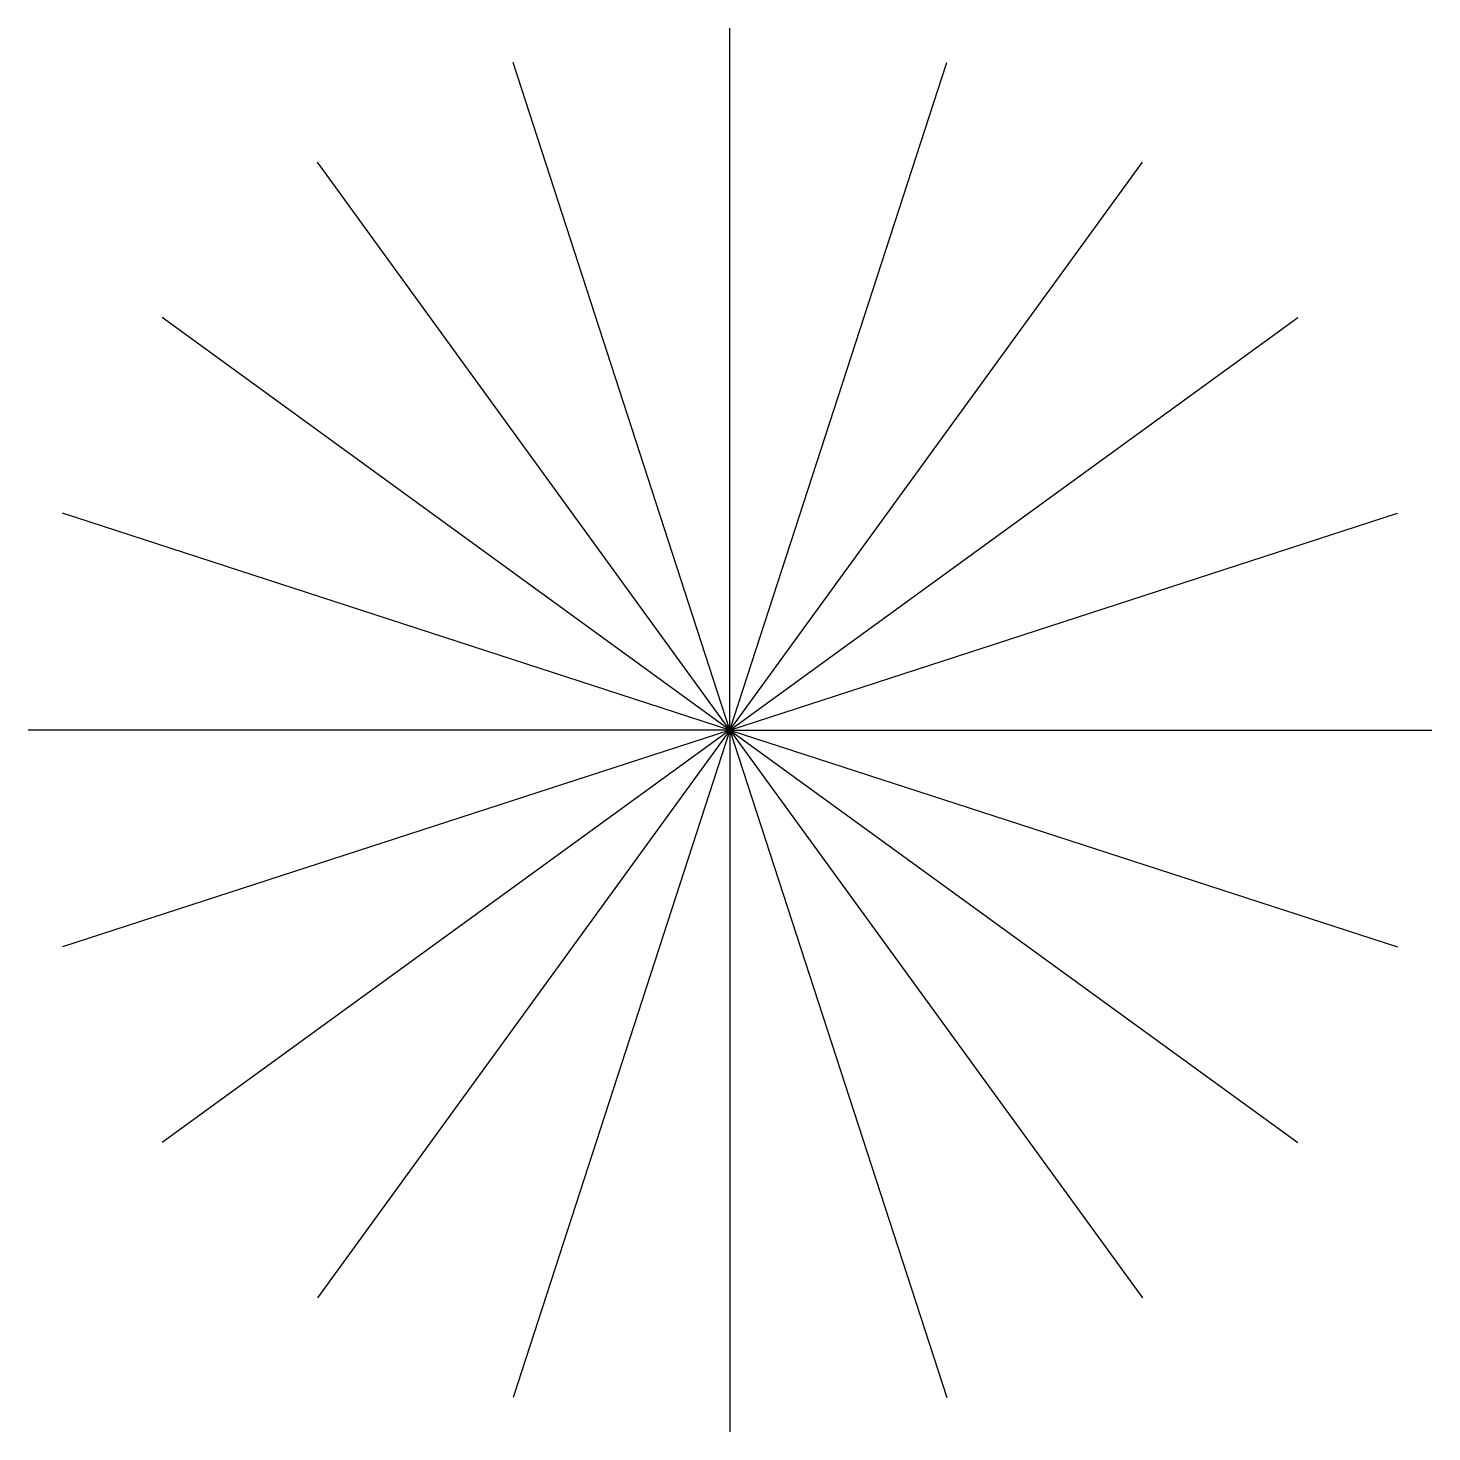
# Model space of a CAD drawing. Extents: x 7.875 to 8.125, y 17.875 to 18.125.
import ezdxf

# ---------------------------------------------------------------- set-up
doc = ezdxf.new("R2010")
doc.units = 0
doc.layers.get('0').update_dxf_attribs({"color": 34, "linetype": 'CONTINUOUS'})

msp = doc.modelspace()

# ---------------------------------------------------------------- linework, layer by layer
at = {"color": 0}
for q in [(8, 18.125), (7.96137, 18.11888), (8.03863, 18.11888), (7.92653, 18.10113), (8.07347, 18.10113), (7.89887, 18.07347), (8.10113, 18.07347), (7.88112, 18.03863), (8.11888, 18.03863), (7.875, 18), (7.88112, 17.96137), (7.89887, 17.92653), (7.92653, 17.89887), (7.96137, 17.88112), (8.125, 18), (8.11888, 17.96137), (8.10113, 17.92653), (8.07347, 17.89887), (8.03863, 17.88112), (8, 17.875)]:
    msp.add_line((8, 18), q, dxfattribs=at)

doc.saveas('drawing.dxf')
